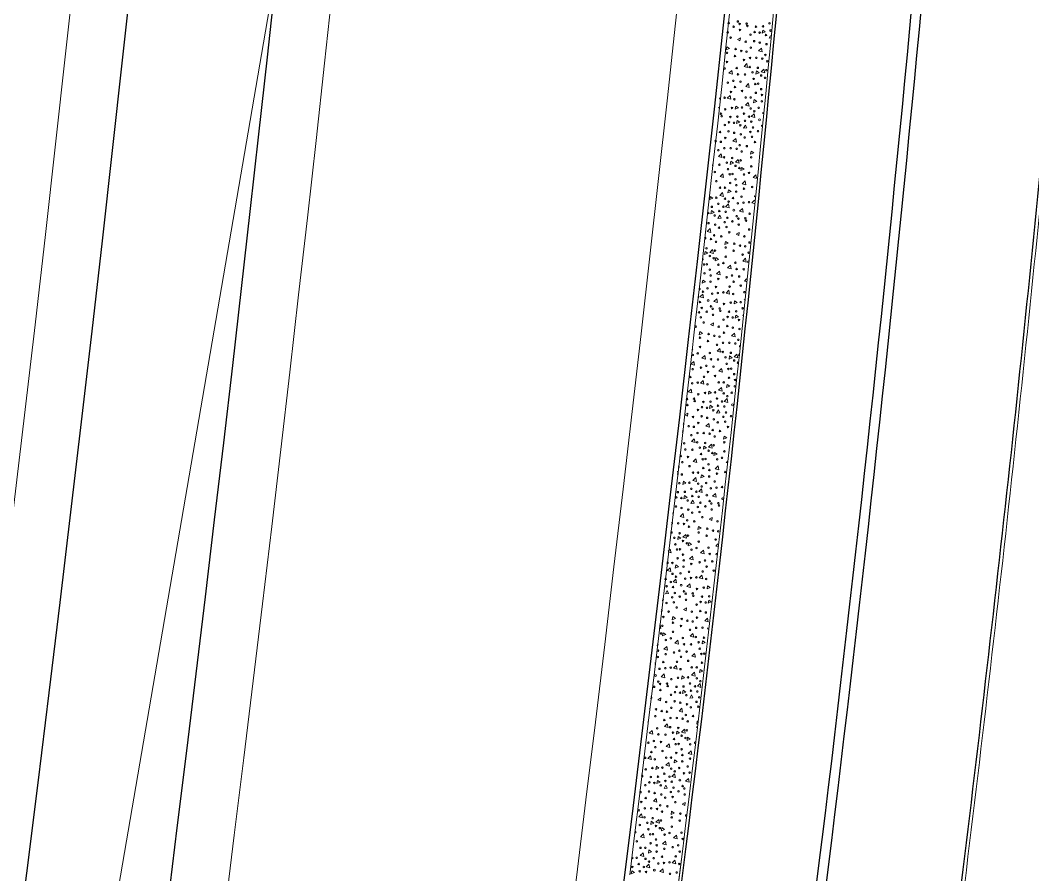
# Model space of a CAD drawing. Extents: x 2536801 to 2538856, y 7112140 to 7131569.
# Drawn here: x 2537774 to 2537985.5, y 7115683.7 to 7115862.2 of the extents above; entities that cross this region are included whole.
import ezdxf

# ---------------------------------------------------------------- set-up
doc = ezdxf.new("R2010")
doc.units = 0
doc.header["$LTSCALE"] = 100
doc.header["$MEASUREMENT"] = 0
for name, color, linetype, lineweight in [('D_BOC_FR', 3, 'Continuous', 13), ('D_BOC_RMP', 1, 'Continuous', 13), ('D_CTB_1', 2, 'Continuous', 0), ('D_EOS_FR', 3, 'Continuous', 30), ('D_EOS_ML', 7, 'Continuous', 30), ('D_EOS_RMP', 1, 'Continuous', 30), ('D_EOT_ML', 7, 'Continuous', 13), ('D_EOT_RMP', 1, 'Continuous', 13), ('D_FOC_FR', 3, 'Continuous', 30), ('D_RIPRAP_1', 7, 'Continuous', 0)]:
    doc.layers.add(name, color=color, linetype=linetype, lineweight=lineweight)

msp = doc.modelspace()

# ---------------------------------------------------------------- linework, layer by layer
at = {"layer": 'D_BOC_FR', "lineweight": 0}
for centre, radius, start, end in [((2531958.14, 7116423.27), 5999.33, 352.971213, 356.315281), ((2526379.38, 7117111.1), 11620.33, 349.200993, 352.971213)]:
    msp.add_arc(centre, radius, start, end, dxfattribs=at)
at = {"layer": 'D_BOC_RMP', "lineweight": 0}
msp.add_arc((2531958.14, 7116423.27), 6058.67, 352.971213, 354.684426, dxfattribs=at)
at = {"layer": 'D_CTB_1', "linetype": 'Continuous', "lineweight": 0, "ltscale": 0.025}
msp.add_line((2537830.58, 7115891.2), (2537776.35, 7115575.2), dxfattribs=at)
at = {"layer": 'D_EOS_FR'}
for centre, radius, start, end in [((2531958.14, 7116423.27), 6000, 352.971213, 356.315281), ((2531958.14, 7116423.27), 6028, 352.971213, 356.315281), ((2526379.38, 7117111.1), 11649, 349.376372, 352.971213)]:
    msp.add_arc(centre, radius, start, end, dxfattribs=at)
at = {"layer": 'D_EOS_ML'}
for radius, start in [(11485, 346.032105), (11515, 347.842935), (11609, 347.843052)]:
    msp.add_arc((2526379.38, 7117111.1), radius, start, 358.175075, dxfattribs=at)
at = {"layer": 'D_EOS_RMP'}
for centre, radius, start, end in [((2531958.14, 7116423.27), 6030, 352.971213, 356.315281), ((2531958.14, 7116423.27), 6058, 352.971213, 354.684426), ((2526379.38, 7117111.1), 11651, 352.332793, 352.971213)]:
    msp.add_arc(centre, radius, start, end, dxfattribs=at)
at = {"layer": 'D_EOT_ML'}
for radius, start in [(11473, 346.032105), (11527, 347.842935), (11599, 347.843038)]:
    msp.add_arc((2526379.38, 7117111.1), radius, start, 358.175075, dxfattribs=at)
at = {"layer": 'D_EOT_RMP'}
msp.add_arc((2527921.04, 7116803.22), 9858.64, 353.977082, 359.771988, dxfattribs=at)
at = {"layer": 'D_FOC_FR'}
msp.add_arc((2526379.38, 7117111.1), 11621, 349.948329, 352.971213, dxfattribs=at)
at = {"layer": 'D_RIPRAP_1', "color": 7, "linetype": 'Continuous', "lineweight": 0}
for p, q in [((2537923.8, 7115858.2), (2537924.41, 7115858.56)), ((2537924.33, 7115857.93), (2537923.8, 7115858.2)), ((2537924.41, 7115858.56), (2537924.33, 7115857.93)), ((2537923.52, 7115817.52), (2537924.14, 7115817.88)), ((2537924.06, 7115817.25), (2537923.52, 7115817.52)), ((2537924.14, 7115817.88), (2537924.06, 7115817.25)), ((2537918.17, 7115798.66), (2537918.79, 7115799.02)), ((2537918.7, 7115798.4), (2537918.17, 7115798.66)), ((2537918.79, 7115799.02), (2537918.7, 7115798.4)), ((2537912.81, 7115779.81), (2537913.43, 7115780.17)), ((2537913.34, 7115779.54), (2537912.81, 7115779.81)), ((2537913.43, 7115780.17), (2537913.34, 7115779.54)), ((2537917.89, 7115757.98), (2537918.51, 7115758.35)), ((2537918.43, 7115757.72), (2537917.89, 7115757.98)), ((2537918.51, 7115758.35), (2537918.43, 7115757.72)), ((2537912.54, 7115739.13), (2537913.16, 7115739.49)), ((2537913.07, 7115738.86), (2537912.54, 7115739.13)), ((2537913.16, 7115739.49), (2537913.07, 7115738.86)), ((2537907.18, 7115720.27), (2537907.8, 7115720.64)), ((2537907.71, 7115720.01), (2537907.18, 7115720.27)), ((2537907.8, 7115720.64), (2537907.71, 7115720.01)), ((2537912.27, 7115698.45), (2537912.88, 7115698.81)), ((2537912.8, 7115698.19), (2537912.27, 7115698.45)), ((2537912.88, 7115698.81), (2537912.8, 7115698.19))]:
    msp.add_line(p, q, dxfattribs=at)
at = {"layer": 'D_RIPRAP_1', "color": 7, "linetype": 'Continuous', "lineweight": 0, "flags": 128}
for points in [[(2537928.96, 7115859.52), (2537929.08, 7115860.18), (2537929.63, 7115859.8)], [(2537921.46, 7115856.06), (2537921.58, 7115856.72), (2537922.12, 7115856.34)], [(2537928.97, 7115855.63), (2537928.22, 7115855.84), (2537928.81, 7115856.41)], [(2537925.92, 7115852.39), (2537925.18, 7115852.6), (2537925.76, 7115853.17)], [(2537922.75, 7115850.97), (2537922.01, 7115851.19), (2537922.6, 7115851.76)], [(2537927.67, 7115850.99), (2537927.79, 7115851.65), (2537928.33, 7115851.27)], [(2537929.5, 7115851.25), (2537928.75, 7115851.46), (2537929.34, 7115852.03)], [(2537926.28, 7115848.22), (2537925.53, 7115848.43), (2537926.12, 7115849.01)], [(2537922.44, 7115845.72), (2537921.69, 7115845.93), (2537922.28, 7115846.5)], [(2537923.36, 7115843.65), (2537923.48, 7115844.31), (2537924.03, 7115843.93)], [(2537926.23, 7115844.29), (2537925.48, 7115844.5), (2537926.07, 7115845.07)], [(2537927.16, 7115845.01), (2537927.28, 7115845.67), (2537927.83, 7115845.29)], [(2537927.44, 7115841.93), (2537926.69, 7115842.14), (2537927.28, 7115842.72)], [(2537923.61, 7115840.66), (2537923.73, 7115841.32), (2537924.27, 7115840.95)], [(2537925.75, 7115839.73), (2537925.08, 7115839.67), (2537925.46, 7115840.35)], [(2537923.61, 7115836.77), (2537922.86, 7115836.98), (2537923.45, 7115837.56)], [(2537920.57, 7115833.53), (2537919.82, 7115833.75), (2537920.41, 7115834.32)], [(2537926.55, 7115834.23), (2537926.67, 7115834.89), (2537927.21, 7115834.51)], [(2537922.31, 7115832.13), (2537922.43, 7115832.79), (2537922.97, 7115832.41)], [(2537924.14, 7115832.39), (2537923.39, 7115832.6), (2537923.98, 7115833.18)], [(2537924.53, 7115830.83), (2537924.65, 7115831.5), (2537925.19, 7115831.12)], [(2537920.92, 7115829.37), (2537920.17, 7115829.58), (2537920.76, 7115830.15)], [(2537925.55, 7115827.87), (2537924.8, 7115828.09), (2537925.39, 7115828.66)], [(2537918.01, 7115824.79), (2537918.13, 7115825.45), (2537918.67, 7115825.07)], [(2537920.87, 7115825.43), (2537920.12, 7115825.65), (2537920.71, 7115826.22)], [(2537921.81, 7115826.16), (2537921.93, 7115826.82), (2537922.47, 7115826.44)], [(2537922.08, 7115823.07), (2537921.34, 7115823.29), (2537921.92, 7115823.86)], [(2537924.99, 7115822.11), (2537924.24, 7115822.32), (2537924.83, 7115822.89)], [(2537918.25, 7115821.81), (2537918.37, 7115822.47), (2537918.91, 7115822.09)], [(2537920.39, 7115820.87), (2537919.73, 7115820.82), (2537920.1, 7115821.5)], [(2537918.25, 7115817.91), (2537917.5, 7115818.13), (2537918.09, 7115818.7)], [(2537918.78, 7115813.53), (2537918.03, 7115813.75), (2537918.62, 7115814.32)], [(2537921.19, 7115815.38), (2537921.31, 7115816.04), (2537921.85, 7115815.66)], [(2537916.95, 7115813.27), (2537917.07, 7115813.93), (2537917.61, 7115813.56)], [(2537919.17, 7115811.98), (2537919.29, 7115812.64), (2537919.83, 7115812.26)], [(2537925.65, 7115811.71), (2537924.9, 7115811.92), (2537925.49, 7115812.5)], [(2537922.48, 7115810.3), (2537921.73, 7115810.51), (2537922.32, 7115811.08)], [(2537916.45, 7115807.3), (2537916.57, 7115807.96), (2537917.11, 7115807.58)], [(2537920.19, 7115809.02), (2537919.44, 7115809.23), (2537920.03, 7115809.8)], [(2537922.17, 7115805.04), (2537921.42, 7115805.25), (2537922.01, 7115805.82)], [(2537916.73, 7115804.22), (2537915.98, 7115804.43), (2537916.57, 7115805)], [(2537919.63, 7115803.25), (2537918.88, 7115803.47), (2537919.47, 7115804.04)], [(2537923.09, 7115802.97), (2537923.21, 7115803.63), (2537923.76, 7115803.25)], [(2537923.33, 7115799.99), (2537923.45, 7115800.65), (2537924, 7115800.27)], [(2537915.83, 7115796.52), (2537915.95, 7115797.18), (2537916.49, 7115796.8)], [(2537923.34, 7115796.09), (2537922.59, 7115796.3), (2537923.18, 7115796.88)], [(2537920.29, 7115792.86), (2537919.55, 7115793.07), (2537920.14, 7115793.64)], [(2537914.83, 7115790.16), (2537914.08, 7115790.37), (2537914.67, 7115790.95)], [(2537917.13, 7115791.44), (2537916.38, 7115791.65), (2537916.97, 7115792.23)], [(2537922.04, 7115791.45), (2537922.16, 7115792.11), (2537922.7, 7115791.73)], [(2537923.87, 7115791.71), (2537923.12, 7115791.92), (2537923.71, 7115792.5)], [(2537920.65, 7115788.69), (2537919.9, 7115788.9), (2537920.49, 7115789.47)], [(2537916.81, 7115786.18), (2537916.06, 7115786.39), (2537916.65, 7115786.97)], [(2537914.27, 7115784.4), (2537913.52, 7115784.61), (2537914.11, 7115785.18)], [(2537917.73, 7115784.11), (2537917.85, 7115784.77), (2537918.4, 7115784.39)], [(2537920.6, 7115784.75), (2537919.85, 7115784.97), (2537920.44, 7115785.54)], [(2537921.53, 7115785.48), (2537921.65, 7115786.14), (2537922.2, 7115785.76)], [(2537921.81, 7115782.4), (2537921.06, 7115782.61), (2537921.65, 7115783.18)], [(2537917.98, 7115781.13), (2537918.1, 7115781.79), (2537918.64, 7115781.41)], [(2537920.12, 7115780.2), (2537919.46, 7115780.14), (2537919.83, 7115780.82)], [(2537917.98, 7115777.24), (2537917.23, 7115777.45), (2537917.82, 7115778.02)], [(2537914.94, 7115774), (2537914.19, 7115774.21), (2537914.78, 7115774.79)], [(2537920.92, 7115774.7), (2537921.04, 7115775.36), (2537921.58, 7115774.98)], [(2537916.68, 7115772.6), (2537916.8, 7115773.26), (2537917.34, 7115772.88)], [(2537918.51, 7115772.86), (2537917.76, 7115773.07), (2537918.35, 7115773.64)], [(2537918.9, 7115771.3), (2537919.02, 7115771.96), (2537919.56, 7115771.58)], [(2537915.29, 7115769.83), (2537914.55, 7115770.04), (2537915.13, 7115770.62)], [(2537919.92, 7115768.34), (2537919.17, 7115768.55), (2537919.76, 7115769.12)], [(2537912.38, 7115765.26), (2537912.5, 7115765.92), (2537913.04, 7115765.54)], [(2537915.24, 7115765.9), (2537914.49, 7115766.11), (2537915.08, 7115766.68)], [(2537916.18, 7115766.62), (2537916.3, 7115767.28), (2537916.84, 7115766.9)], [(2537916.45, 7115763.54), (2537915.71, 7115763.75), (2537916.3, 7115764.33)], [(2537912.62, 7115762.28), (2537912.74, 7115762.94), (2537913.28, 7115762.56)], [(2537914.77, 7115761.34), (2537914.1, 7115761.28), (2537914.47, 7115761.96)], [(2537919.36, 7115762.57), (2537918.61, 7115762.79), (2537919.2, 7115763.36)], [(2537912.62, 7115758.38), (2537911.87, 7115758.59), (2537912.46, 7115759.17)], [(2537915.56, 7115755.84), (2537915.68, 7115756.5), (2537916.22, 7115756.12)], [(2537911.32, 7115753.74), (2537911.44, 7115754.4), (2537911.99, 7115754.02)], [(2537913.15, 7115754), (2537912.41, 7115754.21), (2537912.99, 7115754.79)], [(2537913.54, 7115752.45), (2537913.66, 7115753.11), (2537914.2, 7115752.73)], [(2537916.85, 7115750.76), (2537916.1, 7115750.97), (2537916.69, 7115751.55)], [(2537914.56, 7115749.48), (2537913.81, 7115749.7), (2537914.4, 7115750.27)], [(2537909.88, 7115747.04), (2537909.13, 7115747.26), (2537909.72, 7115747.83)], [(2537910.82, 7115747.77), (2537910.94, 7115748.43), (2537911.48, 7115748.05)], [(2537911.1, 7115744.69), (2537910.35, 7115744.9), (2537910.94, 7115745.47)], [(2537914, 7115743.72), (2537913.25, 7115743.93), (2537913.84, 7115744.5)], [(2537916.54, 7115745.5), (2537915.79, 7115745.72), (2537916.38, 7115746.29)], [(2537909.41, 7115742.49), (2537908.74, 7115742.43), (2537909.11, 7115743.11)], [(2537917.46, 7115743.43), (2537917.58, 7115744.09), (2537918.13, 7115743.72)], [(2537910.2, 7115736.99), (2537910.32, 7115737.65), (2537910.87, 7115737.27)], [(2537917.71, 7115736.56), (2537916.96, 7115736.77), (2537917.55, 7115737.34)], [(2537908.18, 7115733.59), (2537908.3, 7115734.25), (2537908.85, 7115733.87)], [(2537914.67, 7115733.32), (2537913.92, 7115733.53), (2537914.51, 7115734.11)], [(2537911.5, 7115731.91), (2537910.75, 7115732.12), (2537911.34, 7115732.69)], [(2537916.41, 7115731.92), (2537916.53, 7115732.58), (2537917.07, 7115732.2)], [(2537909.2, 7115730.63), (2537908.45, 7115730.84), (2537909.04, 7115731.41)], [(2537915.02, 7115729.15), (2537914.27, 7115729.37), (2537914.86, 7115729.94)], [(2537908.64, 7115724.86), (2537907.89, 7115725.08), (2537908.48, 7115725.65)], [(2537911.18, 7115726.65), (2537910.43, 7115726.86), (2537911.02, 7115727.43)], [(2537914.97, 7115725.22), (2537914.22, 7115725.43), (2537914.81, 7115726.01)], [(2537915.9, 7115725.94), (2537916.03, 7115726.6), (2537916.57, 7115726.23)], [(2537912.1, 7115724.58), (2537912.23, 7115725.24), (2537912.77, 7115724.86)], [(2537916.18, 7115722.86), (2537915.43, 7115723.08), (2537916.02, 7115723.65)], [(2537912.35, 7115721.6), (2537912.47, 7115722.26), (2537913.01, 7115721.88)], [(2537914.49, 7115720.66), (2537913.83, 7115720.6), (2537914.2, 7115721.28)], [(2537912.35, 7115717.7), (2537911.6, 7115717.91), (2537912.19, 7115718.49)], [(2537909.31, 7115714.47), (2537908.56, 7115714.68), (2537909.15, 7115715.25)], [(2537906.14, 7115713.05), (2537905.39, 7115713.26), (2537905.98, 7115713.84)], [(2537911.05, 7115713.06), (2537911.17, 7115713.72), (2537911.71, 7115713.34)], [(2537912.88, 7115713.32), (2537912.13, 7115713.53), (2537912.72, 7115714.11)], [(2537909.66, 7115710.3), (2537908.92, 7115710.51), (2537909.51, 7115711.08)], [(2537913.27, 7115711.77), (2537913.39, 7115712.43), (2537913.93, 7115712.05)], [(2537905.82, 7115707.79), (2537905.08, 7115708), (2537905.66, 7115708.58)], [(2537914.29, 7115708.8), (2537913.54, 7115709.02), (2537914.13, 7115709.59)], [(2537906.75, 7115705.72), (2537906.87, 7115706.38), (2537907.41, 7115706)], [(2537909.61, 7115706.36), (2537908.86, 7115706.58), (2537909.45, 7115707.15)], [(2537910.55, 7115707.09), (2537910.67, 7115707.75), (2537911.21, 7115707.37)], [(2537910.83, 7115704.01), (2537910.08, 7115704.22), (2537910.67, 7115704.79)], [(2537906.99, 7115702.74), (2537907.11, 7115703.4), (2537907.65, 7115703.02)], [(2537909.14, 7115701.81), (2537908.47, 7115701.75), (2537908.84, 7115702.43)], [(2537913.73, 7115703.04), (2537912.98, 7115703.25), (2537913.57, 7115703.83)], [(2537906.99, 7115698.85), (2537906.24, 7115699.06), (2537906.83, 7115699.63)], [(2537903.95, 7115695.61), (2537903.2, 7115695.82), (2537903.79, 7115696.4)], [(2537909.93, 7115696.31), (2537910.05, 7115696.97), (2537910.59, 7115696.59)], [(2537905.69, 7115694.21), (2537905.81, 7115694.87), (2537906.36, 7115694.49)], [(2537907.52, 7115694.47), (2537906.78, 7115694.68), (2537907.36, 7115695.25)], [(2537904.31, 7115691.44), (2537903.56, 7115691.65), (2537904.15, 7115692.23)], [(2537907.91, 7115692.91), (2537908.03, 7115693.57), (2537908.57, 7115693.19)], [(2537911.22, 7115691.23), (2537910.48, 7115691.44), (2537911.06, 7115692.01)], [(2537908.93, 7115689.95), (2537908.18, 7115690.16), (2537908.77, 7115690.73)], [(2537904.25, 7115687.51), (2537903.5, 7115687.72), (2537904.09, 7115688.29)], [(2537905.19, 7115688.23), (2537905.31, 7115688.89), (2537905.85, 7115688.51)], [(2537905.47, 7115685.15), (2537904.72, 7115685.36), (2537905.31, 7115685.94)], [(2537910.91, 7115685.97), (2537910.16, 7115686.18), (2537910.75, 7115686.75)], [(2537901.63, 7115683.89), (2537901.75, 7115684.55), (2537902.3, 7115684.17)], [(2537908.37, 7115684.19), (2537907.62, 7115684.4), (2537908.21, 7115684.97)]]:
    msp.add_lwpolyline(points, close=True, dxfattribs=at)
for points in [[(2537930.69, 7115858.55), (2537930.44, 7115858.53), (2537930.74, 7115859.07)], [(2537919.87, 7115844.11), (2537919.9, 7115843.93), (2537919.85, 7115843.95)], [(2537927.79, 7115829.17), (2537927.09, 7115829.36), (2537927.68, 7115829.94), (2537927.8, 7115829.34)], [(2537927.27, 7115823.96), (2537926.78, 7115824.11), (2537927.34, 7115824.65)], [(2537925.66, 7115807.64), (2537925.26, 7115807.76), (2537925.72, 7115808.2)], [(2537925.28, 7115803.8), (2537925.21, 7115803.82), (2537925.29, 7115803.91)], [(2537914.34, 7115793.5), (2537914.48, 7115793.4), (2537914.32, 7115793.34)], [(2537921.66, 7115769.77), (2537921.46, 7115769.83), (2537921.7, 7115770.06)], [(2537911.31, 7115768.01), (2537911.45, 7115767.33), (2537911.24, 7115767.39)], [(2537909.33, 7115751.33), (2537909.78, 7115751.76), (2537909.94, 7115750.98), (2537909.31, 7115751.15)], [(2537919.65, 7115752.28), (2537919.27, 7115752.39), (2537919.71, 7115752.82)], [(2537918.32, 7115740.71), (2537917.7, 7115740.45), (2537917.83, 7115741.11), (2537918.32, 7115740.76)], [(2537907.49, 7115735.78), (2537907.64, 7115735.93), (2537907.8, 7115735.14), (2537907.42, 7115735.25)], [(2537905.43, 7115718.47), (2537905.51, 7115718.41), (2537905.42, 7115718.37)], [(2537915.38, 7115715.21), (2537915.29, 7115715.16), (2537915.41, 7115715.82), (2537915.45, 7115715.79)], [(2537901.74, 7115687.37), (2537902.05, 7115687.15), (2537901.69, 7115686.99)]]:
    msp.add_lwpolyline(points, dxfattribs=at)
at = {"layer": 'D_RIPRAP_1', "color": 7, "linetype": 'Continuous', "lineweight": 0}
for centre, radius in [((2537921.98, 7115861.65), 0.163), ((2537923.01, 7115860.89), 0.163), ((2537923.89, 7115861.99), 0.163), ((2537924.26, 7115861.48), 0.163), ((2537925.72, 7115861.55), 0.163), ((2537925.87, 7115861.06), 0.163), ((2537927.68, 7115860.89), 0.163), ((2537929.16, 7115860.96), 0.163), ((2537930.51, 7115861.59), 0.163), ((2537921.78, 7115859.71), 0.163), ((2537922.37, 7115858.62), 0.163), ((2537924.33, 7115860.22), 0.163), ((2537926.53, 7115859.21), 0.163), ((2537927.38, 7115859.78), 0.163), ((2537928.43, 7115859.66), 0.163), ((2537929.75, 7115859.15), 0.163), ((2537925.53, 7115857.75), 0.163), ((2537926.61, 7115856.5), 0.163), ((2537927.3, 7115857.88), 0.163), ((2537928.47, 7115857.56), 0.163), ((2537929.87, 7115857.25), 0.163), ((2537921.6, 7115855.43), 0.163), ((2537923.27, 7115854.76), 0.163), ((2537923.41, 7115856.22), 0.163), ((2537924.61, 7115855.83), 0.163), ((2537925.69, 7115855.69), 0.163), ((2537926.44, 7115854.37), 0.163), ((2537927.76, 7115854.38), 0.163), ((2537928.98, 7115854.23), 0.163), ((2537929.64, 7115855), 0.163), ((2537921.14, 7115852.17), 0.163), ((2537921.62, 7115853.52), 0.163), ((2537923.65, 7115852.25), 0.163), ((2537925.15, 7115853.95), 0.163), ((2537926.36, 7115852.46), 0.163), ((2537928.06, 7115852.29), 0.163), ((2537930.03, 7115853.66), 0.163), ((2537923.91, 7115850.94), 0.163), ((2537925.38, 7115850.9), 0.163), ((2537926.94, 7115851.34), 0.163), ((2537927.19, 7115849.99), 0.163), ((2537928.75, 7115850.69), 0.163), ((2537929.56, 7115850.21), 0.163), ((2537929.82, 7115851.82), 0.163), ((2537921.8, 7115849.2), 0.163), ((2537922.94, 7115849.58), 0.163), ((2537923.27, 7115848.29), 0.163), ((2537924.44, 7115849.39), 0.163), ((2537927.54, 7115848.91), 0.163), ((2537928.13, 7115848.97), 0.163), ((2537921.13, 7115846.05), 0.163), ((2537922.44, 7115847.27), 0.163), ((2537924.76, 7115847.47), 0.163), ((2537925.52, 7115846.11), 0.163), ((2537926.56, 7115846.11), 0.163), ((2537927.65, 7115847.07), 0.163), ((2537928.75, 7115847.84), 0.163), ((2537928.93, 7115846.64), 0.163), ((2537921.25, 7115843.64), 0.163), ((2537922.66, 7115843.91), 0.163), ((2537923.17, 7115845.72), 0.163), ((2537924.75, 7115844.01), 0.163), ((2537926.57, 7115843.81), 0.163), ((2537928.25, 7115843.94), 0.163), ((2537928.89, 7115845.31), 0.163), ((2537920.36, 7115842.7), 0.163), ((2537920.51, 7115842.21), 0.163), ((2537922.32, 7115842.03), 0.163), ((2537923.8, 7115842.11), 0.163), ((2537925.15, 7115842.73), 0.163), ((2537926.22, 7115842.12), 0.163), ((2537927.31, 7115843.22), 0.163), ((2537921.18, 7115840.36), 0.163), ((2537922.02, 7115840.93), 0.163), ((2537923.07, 7115840.81), 0.163), ((2537924.39, 7115840.3), 0.163), ((2537925.36, 7115841.22), 0.163), ((2537926.69, 7115841.06), 0.163), ((2537927.06, 7115839.83), 0.163), ((2537928.41, 7115841.43), 0.199), ((2537920.17, 7115838.89), 0.163), ((2537921.26, 7115837.64), 0.163), ((2537921.94, 7115839.03), 0.163), ((2537923.11, 7115838.71), 0.163), ((2537924.51, 7115838.39), 0.163), ((2537925.32, 7115837.74), 0.163), ((2537926.51, 7115838.91), 0.163), ((2537926.86, 7115837.89), 0.163), ((2537928.1, 7115839.06), 0.163), ((2537920.33, 7115836.83), 0.163), ((2537921.08, 7115835.52), 0.163), ((2537922.4, 7115835.52), 0.163), ((2537923.62, 7115835.38), 0.163), ((2537924.28, 7115836.15), 0.163), ((2537925.77, 7115835.93), 0.163), ((2537927.46, 7115836.8), 0.163), ((2537919.79, 7115835.1), 0.163), ((2537921.01, 7115833.61), 0.163), ((2537922.7, 7115833.44), 0.163), ((2537924.67, 7115834.81), 0.163), ((2537926.68, 7115833.61), 0.163), ((2537920.03, 7115832.05), 0.163), ((2537921.58, 7115832.48), 0.163), ((2537921.83, 7115831.13), 0.163), ((2537923.4, 7115831.83), 0.163), ((2537924.2, 7115831.35), 0.163), ((2537924.46, 7115832.96), 0.163), ((2537926.7, 7115831.7), 0.163), ((2537919.09, 7115830.53), 0.163), ((2537922.18, 7115830.06), 0.163), ((2537922.77, 7115830.11), 0.163), ((2537923.39, 7115828.98), 0.163), ((2537925.19, 7115830.02), 0.163), ((2537926.23, 7115830.35), 0.163), ((2537919.41, 7115828.61), 0.163), ((2537920.17, 7115827.25), 0.163), ((2537921.2, 7115827.25), 0.163), ((2537922.29, 7115828.22), 0.163), ((2537923.57, 7115827.78), 0.163), ((2537925.16, 7115827.04), 0.163), ((2537926.89, 7115827.38), 0.163), ((2537919.39, 7115825.16), 0.163), ((2537921.22, 7115824.96), 0.163), ((2537922.89, 7115825.08), 0.163), ((2537923.53, 7115826.45), 0.163), ((2537924.66, 7115825.39), 0.163), ((2537918.45, 7115823.25), 0.163), ((2537919.79, 7115823.88), 0.163), ((2537920.86, 7115823.27), 0.163), ((2537921.95, 7115824.36), 0.163), ((2537923.05, 7115822.57), 0.199), ((2537923.88, 7115823.97), 0.163), ((2537925.06, 7115824.11), 0.163), ((2537926.22, 7115824.23), 0.163), ((2537917.72, 7115821.95), 0.163), ((2537919.03, 7115821.44), 0.163), ((2537920, 7115822.37), 0.163), ((2537921.34, 7115822.21), 0.163), ((2537921.7, 7115820.97), 0.163), ((2537923.62, 7115821.31), 0.163), ((2537923.99, 7115820.8), 0.163), ((2537925.45, 7115820.87), 0.163), ((2537925.6, 7115820.38), 0.163), ((2537926.34, 7115821.82), 0.163), ((2537917.75, 7115819.85), 0.163), ((2537919.16, 7115819.53), 0.163), ((2537919.97, 7115818.89), 0.163), ((2537921.15, 7115820.05), 0.163), ((2537921.51, 7115819.03), 0.163), ((2537922.74, 7115820.21), 0.163), ((2537924.06, 7115819.54), 0.163), ((2537926.26, 7115818.53), 0.163), ((2537918.26, 7115816.52), 0.163), ((2537918.93, 7115817.29), 0.163), ((2537920.42, 7115817.08), 0.163), ((2537922.1, 7115817.94), 0.163), ((2537925.26, 7115817.07), 0.163), ((2537917.34, 7115814.58), 0.163), ((2537919.1, 7115814.11), 0.163), ((2537919.31, 7115815.95), 0.163), ((2537921.33, 7115814.75), 0.163), ((2537923, 7115814.08), 0.163), ((2537923.14, 7115815.54), 0.163), ((2537924.34, 7115815.16), 0.163), ((2537925.41, 7115815.01), 0.163), ((2537918.04, 7115812.97), 0.163), ((2537918.85, 7115812.5), 0.163), ((2537921.35, 7115812.84), 0.163), ((2537924.88, 7115813.27), 0.163), ((2537916.83, 7115811.2), 0.163), ((2537917.41, 7115811.26), 0.163), ((2537918.04, 7115810.12), 0.163), ((2537919.83, 7115811.16), 0.163), ((2537920.87, 7115811.5), 0.163), ((2537923.38, 7115811.57), 0.163), ((2537923.64, 7115810.26), 0.163), ((2537925.11, 7115810.22), 0.163), ((2537916.93, 7115809.36), 0.163), ((2537918.21, 7115808.92), 0.163), ((2537919.8, 7115808.19), 0.163), ((2537921.53, 7115808.53), 0.163), ((2537922.67, 7115808.9), 0.163), ((2537924.17, 7115808.71), 0.163), ((2537917.54, 7115806.23), 0.163), ((2537918.17, 7115807.6), 0.163), ((2537919.31, 7115806.53), 0.163), ((2537922.17, 7115806.59), 0.163), ((2537923, 7115807.62), 0.163), ((2537924.49, 7115806.79), 0.163), ((2537916.59, 7115805.51), 0.163), ((2537917.7, 7115803.72), 0.199), ((2537918.52, 7115805.12), 0.163), ((2537919.7, 7115805.25), 0.163), ((2537920.86, 7115805.37), 0.163), ((2537922.9, 7115805.04), 0.163), ((2537925.25, 7115805.43), 0.163), ((2537915.98, 7115803.35), 0.163), ((2537916.35, 7115802.12), 0.163), ((2537917.38, 7115801.35), 0.163), ((2537918.26, 7115802.46), 0.163), ((2537918.63, 7115801.95), 0.163), ((2537920.09, 7115802.02), 0.163), ((2537920.24, 7115801.53), 0.163), ((2537920.98, 7115802.96), 0.163), ((2537922.05, 7115801.35), 0.163), ((2537922.39, 7115803.24), 0.163), ((2537923.53, 7115801.43), 0.163), ((2537924.48, 7115803.34), 0.163), ((2537924.88, 7115802.06), 0.163), ((2537915.79, 7115801.2), 0.163), ((2537916.15, 7115800.18), 0.163), ((2537918.7, 7115800.69), 0.163), ((2537920.9, 7115799.68), 0.163), ((2537921.75, 7115800.25), 0.163), ((2537922.8, 7115800.13), 0.163), ((2537924.12, 7115799.62), 0.163), ((2537916.74, 7115799.09), 0.163), ((2537919.9, 7115798.21), 0.163), ((2537921.67, 7115798.35), 0.163), ((2537922.84, 7115798.03), 0.163), ((2537924.24, 7115797.71), 0.163), ((2537915.97, 7115795.9), 0.163), ((2537917.64, 7115795.22), 0.163), ((2537917.79, 7115796.68), 0.163), ((2537918.98, 7115796.3), 0.163), ((2537920.06, 7115796.15), 0.163), ((2537920.98, 7115796.96), 0.163), ((2537924.01, 7115795.47), 0.163), ((2537915.99, 7115793.99), 0.163), ((2537919.52, 7115794.42), 0.163), ((2537920.74, 7115792.93), 0.163), ((2537920.81, 7115794.84), 0.163), ((2537922.13, 7115794.84), 0.163), ((2537923.35, 7115794.7), 0.163), ((2537914.48, 7115792.31), 0.163), ((2537915.51, 7115792.64), 0.163), ((2537918.03, 7115792.71), 0.163), ((2537918.28, 7115791.41), 0.163), ((2537919.75, 7115791.37), 0.163), ((2537921.31, 7115791.8), 0.163), ((2537922.43, 7115792.76), 0.163), ((2537923.12, 7115791.15), 0.163), ((2537914.44, 7115789.33), 0.163), ((2537916.18, 7115789.67), 0.163), ((2537917.31, 7115790.04), 0.163), ((2537917.64, 7115788.76), 0.163), ((2537918.81, 7115789.85), 0.163), ((2537921.56, 7115790.45), 0.163), ((2537921.91, 7115789.38), 0.163), ((2537922.5, 7115789.43), 0.163), ((2537913.95, 7115787.68), 0.163), ((2537916.81, 7115787.74), 0.163), ((2537919.13, 7115787.93), 0.163), ((2537919.89, 7115786.57), 0.163), ((2537920.93, 7115786.58), 0.163), ((2537922.02, 7115787.54), 0.163), ((2537923.12, 7115788.3), 0.163), ((2537923.3, 7115787.1), 0.163), ((2537914.35, 7115786.4), 0.163), ((2537915.5, 7115786.52), 0.163), ((2537917.54, 7115786.19), 0.163), ((2537919.12, 7115784.48), 0.163), ((2537923.26, 7115785.77), 0.163), ((2537913.27, 7115783.09), 0.163), ((2537914.73, 7115783.16), 0.163), ((2537914.88, 7115782.67), 0.163), ((2537915.63, 7115784.1), 0.163), ((2537916.7, 7115782.5), 0.163), ((2537917.03, 7115784.38), 0.163), ((2537918.17, 7115782.57), 0.163), ((2537919.52, 7115783.2), 0.163), ((2537920.59, 7115782.59), 0.163), ((2537920.94, 7115784.28), 0.163), ((2537921.68, 7115783.69), 0.163), ((2537922.62, 7115784.41), 0.163), ((2537913.34, 7115781.83), 0.163), ((2537915.55, 7115780.82), 0.163), ((2537916.39, 7115781.39), 0.163), ((2537917.44, 7115781.27), 0.163), ((2537918.76, 7115780.76), 0.163), ((2537919.73, 7115781.69), 0.163), ((2537921.06, 7115781.53), 0.163), ((2537921.43, 7115780.29), 0.163), ((2537922.78, 7115781.89), 0.199), ((2537914.54, 7115779.36), 0.163), ((2537915.63, 7115778.11), 0.163), ((2537916.31, 7115779.49), 0.163), ((2537917.48, 7115779.17), 0.163), ((2537918.88, 7115778.86), 0.163), ((2537919.69, 7115778.21), 0.163), ((2537920.88, 7115779.37), 0.163), ((2537921.24, 7115778.35), 0.163), ((2537922.47, 7115779.53), 0.163), ((2537913.62, 7115777.44), 0.163), ((2537914.7, 7115777.3), 0.163), ((2537915.45, 7115775.98), 0.163), ((2537916.77, 7115775.99), 0.163), ((2537918.65, 7115776.61), 0.163), ((2537920.15, 7115776.4), 0.163), ((2537921.83, 7115777.27), 0.163), ((2537912.67, 7115773.86), 0.163), ((2537914.16, 7115775.56), 0.163), ((2537915.38, 7115774.07), 0.163), ((2537917.07, 7115773.91), 0.163), ((2537917.99, 7115775.84), 0.163), ((2537919.04, 7115775.27), 0.163), ((2537921.05, 7115774.07), 0.163), ((2537912.92, 7115772.55), 0.163), ((2537914.4, 7115772.51), 0.163), ((2537915.95, 7115772.95), 0.163), ((2537917.77, 7115772.3), 0.163), ((2537918.57, 7115771.82), 0.163), ((2537918.83, 7115773.43), 0.163), ((2537921.07, 7115772.16), 0.163), ((2537911.95, 7115771.19), 0.163), ((2537912.29, 7115769.9), 0.163), ((2537913.46, 7115771), 0.163), ((2537916.2, 7115771.6), 0.163), ((2537916.55, 7115770.52), 0.163), ((2537917.14, 7115770.58), 0.163), ((2537919.56, 7115770.48), 0.163), ((2537920.6, 7115770.82), 0.163), ((2537913.78, 7115769.08), 0.163), ((2537914.54, 7115767.72), 0.163), ((2537915.57, 7115767.72), 0.163), ((2537916.66, 7115768.68), 0.163), ((2537917.76, 7115769.45), 0.163), ((2537917.94, 7115768.25), 0.163), ((2537919.53, 7115767.51), 0.163), ((2537921.26, 7115767.85), 0.163), ((2537911.67, 7115765.52), 0.163), ((2537912.18, 7115767.33), 0.163), ((2537913.76, 7115765.62), 0.163), ((2537915.59, 7115765.42), 0.163), ((2537917.26, 7115765.55), 0.163), ((2537917.9, 7115766.92), 0.163), ((2537919.03, 7115765.86), 0.163), ((2537911.34, 7115763.64), 0.163), ((2537912.82, 7115763.72), 0.163), ((2537914.16, 7115764.34), 0.163), ((2537915.23, 7115763.73), 0.163), ((2537916.32, 7115764.83), 0.163), ((2537918.25, 7115764.44), 0.163), ((2537919.43, 7115764.57), 0.163), ((2537920.59, 7115764.7), 0.163), ((2537911.03, 7115762.54), 0.163), ((2537912.09, 7115762.42), 0.163), ((2537913.4, 7115761.91), 0.163), ((2537914.37, 7115762.83), 0.163), ((2537915.71, 7115762.67), 0.163), ((2537916.07, 7115761.44), 0.163), ((2537917.42, 7115763.04), 0.199), ((2537917.99, 7115761.78), 0.163), ((2537918.36, 7115761.27), 0.163), ((2537919.82, 7115761.34), 0.163), ((2537910.96, 7115760.64), 0.163), ((2537912.12, 7115760.32), 0.163), ((2537913.53, 7115760), 0.163), ((2537914.34, 7115759.35), 0.163), ((2537915.52, 7115760.52), 0.163), ((2537915.88, 7115759.5), 0.163), ((2537917.11, 7115760.67), 0.163), ((2537918.43, 7115760.01), 0.163), ((2537919.97, 7115760.85), 0.163), ((2537911.42, 7115757.13), 0.163), ((2537912.63, 7115756.99), 0.163), ((2537913.3, 7115757.76), 0.163), ((2537914.79, 7115757.54), 0.163), ((2537916.47, 7115758.41), 0.163), ((2537919.63, 7115757.53), 0.163), ((2537910.02, 7115755.22), 0.163), ((2537911.71, 7115755.05), 0.163), ((2537913.68, 7115756.42), 0.163), ((2537915.7, 7115755.22), 0.163), ((2537917.51, 7115756), 0.163), ((2537918.71, 7115755.62), 0.163), ((2537919.78, 7115755.47), 0.163), ((2537910.6, 7115754.09), 0.163), ((2537910.84, 7115752.74), 0.163), ((2537912.41, 7115753.44), 0.163), ((2537913.22, 7115752.97), 0.163), ((2537913.47, 7115754.57), 0.163), ((2537915.72, 7115753.31), 0.163), ((2537917.37, 7115754.54), 0.163), ((2537919.25, 7115753.74), 0.163), ((2537911.2, 7115751.67), 0.163), ((2537911.79, 7115751.72), 0.163), ((2537912.41, 7115750.59), 0.163), ((2537914.21, 7115751.63), 0.163), ((2537915.24, 7115751.96), 0.163), ((2537917.75, 7115752.03), 0.163), ((2537918.01, 7115750.73), 0.163), ((2537910.21, 7115748.86), 0.163), ((2537911.3, 7115749.83), 0.163), ((2537912.58, 7115749.39), 0.163), ((2537914.17, 7115748.65), 0.163), ((2537915.9, 7115748.99), 0.163), ((2537917.04, 7115749.36), 0.163), ((2537918.54, 7115749.18), 0.163), ((2537910.23, 7115746.57), 0.163), ((2537911.91, 7115746.69), 0.163), ((2537912.54, 7115748.06), 0.163), ((2537913.68, 7115747), 0.163), ((2537916.54, 7115747.06), 0.163), ((2537917.37, 7115748.08), 0.163), ((2537918.86, 7115747.25), 0.163), ((2537908.8, 7115745.49), 0.163), ((2537909.88, 7115744.88), 0.163), ((2537910.96, 7115745.98), 0.163), ((2537912.89, 7115745.59), 0.163), ((2537914.08, 7115745.72), 0.163), ((2537915.23, 7115745.84), 0.163), ((2537917.27, 7115745.51), 0.163), ((2537909.01, 7115743.98), 0.163), ((2537910.35, 7115743.82), 0.163), ((2537910.72, 7115742.58), 0.163), ((2537912.07, 7115744.18), 0.199), ((2537912.63, 7115742.92), 0.163), ((2537913, 7115742.41), 0.163), ((2537914.46, 7115742.48), 0.163), ((2537915.35, 7115743.43), 0.163), ((2537916.76, 7115743.7), 0.163), ((2537908.98, 7115740.5), 0.163), ((2537910.16, 7115741.66), 0.163), ((2537910.52, 7115740.64), 0.163), ((2537911.75, 7115741.82), 0.163), ((2537913.07, 7115741.15), 0.163), ((2537914.61, 7115741.99), 0.163), ((2537915.27, 7115740.14), 0.163), ((2537916.12, 7115740.71), 0.163), ((2537916.42, 7115741.82), 0.163), ((2537917.17, 7115740.59), 0.163), ((2537917.9, 7115741.9), 0.163), ((2537909.43, 7115738.69), 0.163), ((2537911.11, 7115739.55), 0.163), ((2537914.27, 7115738.68), 0.163), ((2537916.04, 7115738.81), 0.163), ((2537917.21, 7115738.5), 0.163), ((2537908.33, 7115737.56), 0.163), ((2537910.34, 7115736.36), 0.163), ((2537912.16, 7115737.15), 0.163), ((2537913.35, 7115736.77), 0.163), ((2537914.43, 7115736.62), 0.163), ((2537915.35, 7115737.43), 0.163), ((2537907.86, 7115734.11), 0.163), ((2537908.11, 7115735.72), 0.163), ((2537910.36, 7115734.45), 0.163), ((2537912.01, 7115735.69), 0.163), ((2537913.89, 7115734.88), 0.163), ((2537915.18, 7115735.3), 0.163), ((2537916.5, 7115735.31), 0.163), ((2537908.85, 7115732.77), 0.163), ((2537909.88, 7115733.11), 0.163), ((2537912.4, 7115733.18), 0.163), ((2537912.65, 7115731.87), 0.163), ((2537914.12, 7115731.83), 0.163), ((2537915.11, 7115733.39), 0.163), ((2537915.68, 7115732.27), 0.163), ((2537916.8, 7115733.23), 0.163), ((2537907.22, 7115730.53), 0.163), ((2537908.81, 7115729.8), 0.163), ((2537910.55, 7115730.14), 0.163), ((2537911.68, 7115730.51), 0.163), ((2537913.18, 7115730.32), 0.163), ((2537915.93, 7115730.92), 0.163), ((2537916.28, 7115729.85), 0.163), ((2537916.87, 7115729.9), 0.163), ((2537907.18, 7115729.21), 0.163), ((2537908.32, 7115728.14), 0.163), ((2537911.18, 7115728.2), 0.163), ((2537912.01, 7115729.23), 0.163), ((2537913.51, 7115728.4), 0.163), ((2537916.39, 7115728), 0.163), ((2537906.71, 7115725.33), 0.199), ((2537907.53, 7115726.73), 0.163), ((2537908.72, 7115726.86), 0.163), ((2537909.87, 7115726.98), 0.163), ((2537911.91, 7115726.65), 0.163), ((2537914.26, 7115727.04), 0.163), ((2537915.3, 7115727.04), 0.163), ((2537907.27, 7115724.07), 0.163), ((2537907.64, 7115723.56), 0.163), ((2537909.1, 7115723.63), 0.163), ((2537909.25, 7115723.14), 0.163), ((2537910, 7115724.57), 0.163), ((2537911.4, 7115724.85), 0.163), ((2537913.49, 7115724.95), 0.163), ((2537913.89, 7115723.67), 0.163), ((2537915.31, 7115724.75), 0.163), ((2537916.05, 7115724.15), 0.163), ((2537906.4, 7115722.96), 0.163), ((2537907.71, 7115722.3), 0.163), ((2537909.92, 7115721.29), 0.163), ((2537910.76, 7115721.86), 0.163), ((2537911.07, 7115722.96), 0.163), ((2537911.81, 7115721.74), 0.163), ((2537912.54, 7115723.04), 0.163), ((2537913.13, 7115721.23), 0.163), ((2537914.1, 7115722.16), 0.163), ((2537914.96, 7115723.05), 0.163), ((2537915.43, 7115721.99), 0.163), ((2537908.92, 7115719.82), 0.163), ((2537910.68, 7115719.96), 0.163), ((2537911.85, 7115719.64), 0.163), ((2537913.26, 7115719.32), 0.163), ((2537915.25, 7115719.84), 0.163), ((2537915.8, 7115720.76), 0.163), ((2537906.65, 7115716.83), 0.163), ((2537906.8, 7115718.29), 0.163), ((2537907.99, 7115717.91), 0.163), ((2537909.07, 7115717.76), 0.163), ((2537910, 7115718.57), 0.163), ((2537913.03, 7115717.08), 0.163), ((2537914.07, 7115718.67), 0.163), ((2537914.52, 7115716.86), 0.163), ((2537915.61, 7115718.82), 0.163), ((2537908.53, 7115716.03), 0.163), ((2537909.82, 7115716.45), 0.163), ((2537911.15, 7115716.45), 0.163), ((2537912.36, 7115716.31), 0.163), ((2537913.41, 7115715.74), 0.163), ((2537907.04, 7115714.32), 0.163), ((2537907.3, 7115713.02), 0.163), ((2537908.77, 7115712.98), 0.163), ((2537909.75, 7115714.54), 0.163), ((2537910.32, 7115713.41), 0.163), ((2537911.44, 7115714.37), 0.163), ((2537912.14, 7115712.76), 0.163), ((2537913.2, 7115713.89), 0.163), ((2537905.19, 7115711.28), 0.163), ((2537906.33, 7115711.65), 0.163), ((2537907.83, 7115711.46), 0.163), ((2537910.57, 7115712.06), 0.163), ((2537910.92, 7115710.99), 0.163), ((2537911.51, 7115711.04), 0.163), ((2537912.95, 7115712.29), 0.163), ((2537913.93, 7115710.95), 0.163), ((2537905.83, 7115709.35), 0.163), ((2537906.66, 7115710.37), 0.163), ((2537908.15, 7115709.54), 0.163), ((2537911.03, 7115709.15), 0.163), ((2537912.14, 7115709.91), 0.163), ((2537912.31, 7115708.71), 0.163), ((2537904.52, 7115708.13), 0.163), ((2537906.55, 7115707.8), 0.163), ((2537908.91, 7115708.18), 0.163), ((2537909.94, 7115708.19), 0.163), ((2537912.27, 7115707.38), 0.163), ((2537913.4, 7115706.32), 0.163), ((2537913.9, 7115707.98), 0.163), ((2537904.64, 7115705.71), 0.163), ((2537905.71, 7115704.11), 0.163), ((2537906.04, 7115705.99), 0.163), ((2537907.19, 7115704.18), 0.163), ((2537908.13, 7115706.09), 0.163), ((2537908.53, 7115704.81), 0.163), ((2537909.61, 7115704.2), 0.163), ((2537909.96, 7115705.89), 0.163), ((2537910.69, 7115705.3), 0.163), ((2537911.64, 7115706.02), 0.163), ((2537912.62, 7115704.91), 0.163), ((2537913.8, 7115705.04), 0.163), ((2537904.56, 7115702.43), 0.163), ((2537905.4, 7115703), 0.163), ((2537906.46, 7115702.88), 0.163), ((2537907.77, 7115702.37), 0.163), ((2537908.74, 7115703.3), 0.163), ((2537910.08, 7115703.14), 0.163), ((2537911.79, 7115703.5), 0.199), ((2537912.36, 7115702.24), 0.163), ((2537903.56, 7115700.97), 0.163), ((2537905.33, 7115701.1), 0.163), ((2537906.49, 7115700.78), 0.163), ((2537907.9, 7115700.47), 0.163), ((2537908.71, 7115699.82), 0.163), ((2537909.89, 7115700.98), 0.163), ((2537910.25, 7115699.96), 0.163), ((2537910.44, 7115701.9), 0.163), ((2537911.48, 7115701.14), 0.163), ((2537912.73, 7115701.73), 0.163), ((2537912.8, 7115700.47), 0.163), ((2537903.71, 7115698.91), 0.163), ((2537904.64, 7115699.72), 0.163), ((2537907.67, 7115698.22), 0.163), ((2537909.16, 7115698.01), 0.163), ((2537910.84, 7115698.88), 0.163), ((2537903.18, 7115697.17), 0.163), ((2537904.39, 7115695.68), 0.163), ((2537904.46, 7115697.59), 0.163), ((2537905.79, 7115697.6), 0.163), ((2537907, 7115697.45), 0.163), ((2537908.05, 7115696.89), 0.163), ((2537910.07, 7115695.68), 0.163), ((2537911.88, 7115696.47), 0.163), ((2537903.41, 7115694.12), 0.163), ((2537904.97, 7115694.56), 0.163), ((2537906.08, 7115695.52), 0.163), ((2537906.78, 7115693.91), 0.163), ((2537907.84, 7115695.04), 0.163), ((2537910.09, 7115693.77), 0.163), ((2537911.74, 7115695.01), 0.163), ((2537905.21, 7115693.21), 0.163), ((2537905.57, 7115692.13), 0.163), ((2537906.16, 7115692.19), 0.163), ((2537907.59, 7115693.43), 0.163), ((2537908.58, 7115692.09), 0.163), ((2537909.61, 7115692.43), 0.163), ((2537912.12, 7115692.5), 0.163), ((2537902.79, 7115690.69), 0.163), ((2537903.55, 7115689.33), 0.163), ((2537904.58, 7115689.33), 0.163), ((2537905.67, 7115690.29), 0.163), ((2537906.78, 7115691.06), 0.163), ((2537906.95, 7115689.86), 0.163), ((2537910.27, 7115689.46), 0.163), ((2537911.41, 7115689.83), 0.163), ((2537912.38, 7115691.19), 0.163), ((2537902.77, 7115687.23), 0.163), ((2537906.28, 7115687.16), 0.163), ((2537906.91, 7115688.53), 0.163), ((2537908.05, 7115687.47), 0.163), ((2537908.54, 7115689.12), 0.163), ((2537910.91, 7115687.53), 0.163), ((2537911.74, 7115688.55), 0.163), ((2537901.83, 7115685.33), 0.163), ((2537903.17, 7115685.95), 0.163), ((2537904.25, 7115685.34), 0.163), ((2537904.6, 7115687.03), 0.163), ((2537905.33, 7115686.44), 0.163), ((2537907.26, 7115686.05), 0.163), ((2537908.45, 7115686.18), 0.163), ((2537909.6, 7115686.31), 0.163), ((2537911.64, 7115685.97), 0.163), ((2537903.38, 7115684.44), 0.163), ((2537904.72, 7115684.28), 0.163), ((2537906.44, 7115684.65), 0.199), ((2537909.72, 7115683.89), 0.163), ((2537911.13, 7115684.17), 0.163)]:
    msp.add_circle(centre, radius, dxfattribs=at)
at = {"layer": 'D_RIPRAP_1', "color": 7, "lineweight": 0, "extrusion": (0, 0, -1)}
msp.add_arc((-2526379.38, 7117111.1), 11610, 181.824925, 187.062326, dxfattribs=at)
at = {"layer": 'D_RIPRAP_1', "color": 7, "lineweight": 0}
for centre, radius, start, end in [((2531958.14, 7116423.27), 5999.33, 352.971213, 356.315281), ((2526379.38, 7117111.1), 11620.33, 349.948329, 352.971213)]:
    msp.add_arc(centre, radius, start, end, dxfattribs=at)
at = {"layer": 'D_RIPRAP_1', "color": 7, "linetype": 'Continuous', "lineweight": 0}
for centre, start, end in [((2537930.71, 7115860.08), 34.2595, 314.4619), ((2537919.98, 7115845.93), 294.8857, 52.8079), ((2537929.24, 7115842.83), 122.3959, 226.3255), ((2537928.97, 7115840.17), 122.8495, 225.872), ((2537919.25, 7115836.98), 193.8117, 153.8819), ((2537918.55, 7115832.08), 268.8475, 78.8461), ((2537927.53, 7115825.45), 126.4508, 222.2707), ((2537917.05, 7115816.67), 204.9319, 142.7617), ((2537926.34, 7115815.82), 33.8668, 314.8546), ((2537916.47, 7115812.27), 250.5554, 97.1381), ((2537926.16, 7115813.69), 49.1901, 299.5313), ((2537926.09, 7115811.78), 92.642, 256.0794), ((2537915.86, 7115806.1), 230.1513, 117.5422), ((2537915.51, 7115804.41), 292.4252, 55.2683), ((2537925.08, 7115800.55), 133.2266, 215.4948), ((2537915.06, 7115798.22), 189.9297, 156.5219), ((2537924.4, 7115794.13), 110.2357, 238.4858), ((2537924.19, 7115792.28), 99.6175, 249.1039), ((2537923.93, 7115790.68), 65.4178, 283.3036), ((2537912.28, 7115776.37), 271.4511, 75.0005), ((2537912.43, 7115777.83), 281.7075, 64.744), ((2537911.46, 7115768.88), 249.5752, 96.8763), ((2537920.71, 7115762.28), 49.8396, 297.0292), ((2537910.27, 7115759.25), 264.7971, 81.6545), ((2537910.09, 7115757.13), 237.9349, 108.5166), ((2537919.48, 7115750.69), 88.3802, 258.4886), ((2537909.18, 7115748.86), 204.5728, 141.8787), ((2537908.17, 7115741.14), 246.3916, 100.0599), ((2537907.94, 7115738.9), 232.4759, 113.9756), ((2537917.72, 7115735.16), 97.0886, 249.7802), ((2537907.05, 7115731.73), 247.3747, 99.0768), ((2537906.55, 7115727.84), 260.483, 85.9685), ((2537905.75, 7115720.7), 241.7116, 104.7399), ((2537905, 7115715.6), 295.1631, 51.2884), ((2537915.43, 7115714.54), 129.7651, 217.1037), ((2537914.97, 7115711.28), 96.8267, 250.0421), ((2537903.9, 7115704.28), 196.3694, 150.0821), ((2537903.75, 7115704.77), 282.8109, 63.6406), ((2537913.08, 7115696.09), 43.1703, 303.6985), ((2537902.47, 7115692.61), 219.881, 126.5705)]:
    msp.add_arc(centre, 0.163, start, end, dxfattribs=at)

doc.saveas('drawing.dxf')
